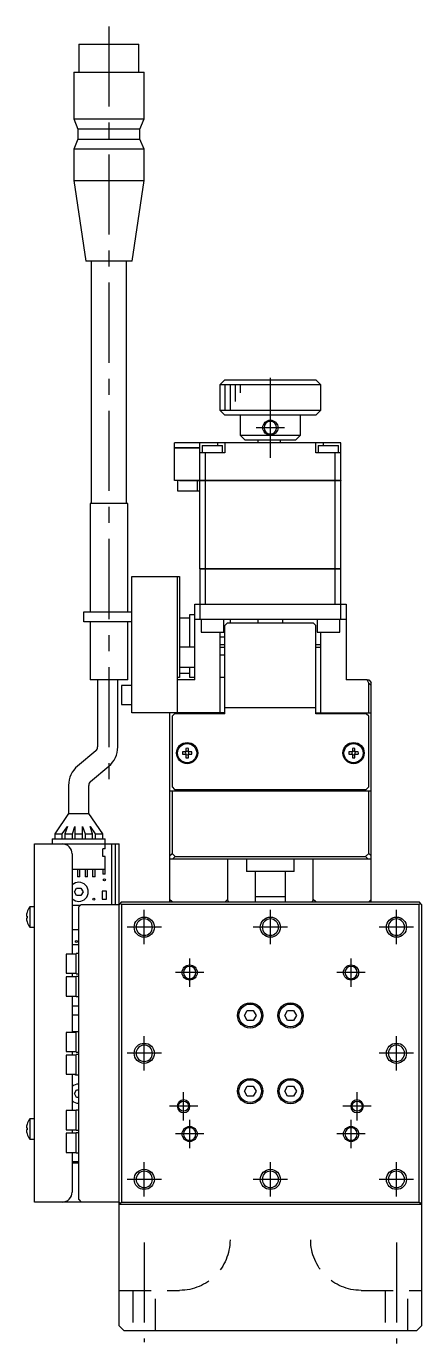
# Model space of a CAD drawing. Extents: x 0 to 759, y -8 to 648.
# Drawn here: x 287.4 to 365.8, y 7.4 to 268.6 of the extents above; entities that cross this region are included whole.
import ezdxf

# ---------------------------------------------------------------- set-up
doc = ezdxf.new("R2010")
doc.units = 0
doc.header["$LTSCALE"] = 0.5
doc.linetypes.add('CENTER', pattern=[50.8, 31.75, -6.35, 6.35, -6.35])
doc.linetypes.add('DASHED', pattern=[19.05, 12.7, -6.35])
for name, color, linetype in [('MSM_CENTER', 1, 'CENTER'), ('MSM_CONTINUOUS', 7, 'CONTINUOUS'), ('MSM_DASHED', 4, 'DASHED'), ('MSM_NARROW', 5, 'CONTINUOUS')]:
    doc.layers.add(name, color=color, linetype=linetype)

msp = doc.modelspace()

# ---------------------------------------------------------------- linework, layer by layer
at = {"layer": 'MSM_CENTER'}
for p, q in [((303.796693, 268.55), (303.796693, 117.45)), ((335.796662, 183.000012), (335.796662, 201.000012)), ((338.596684, 189), (332.996684, 189)), ((310.796693, 86.6), (310.796693, 93.4)), ((335.796693, 86.6), (335.796693, 93.4)), ((360.796693, 86.6), (360.796693, 93.4)), ((314.196693, 90), (307.396693, 90)), ((339.196693, 90), (332.396693, 90)), ((364.196693, 90), (357.396693, 90)), ((319.796693, 78.2), (319.796693, 83.8)), ((351.796693, 78.2), (351.796693, 83.8)), ((322.596693, 81), (316.996693, 81)), ((354.596693, 81), (348.996693, 81)), ((310.796693, 61.6), (310.796693, 68.4)), ((360.796693, 61.6), (360.796693, 68.4)), ((314.196693, 65), (307.396693, 65)), ((364.196693, 65), (357.396693, 65)), ((318.596693, 51.7), (318.596693, 57.3)), ((352.996693, 51.7), (352.996693, 57.3)), ((321.396693, 54.5), (315.796693, 54.5)), ((355.796693, 54.5), (350.196693, 54.5)), ((319.796693, 46.2), (319.796693, 51.8)), ((351.796693, 46.2), (351.796693, 51.8)), ((322.596693, 49), (316.996693, 49)), ((354.596693, 49), (348.996693, 49)), ((310.796693, 36.6), (310.796693, 43.4)), ((335.796693, 36.6), (335.796693, 43.4)), ((360.796693, 36.6), (360.796693, 43.4)), ((314.196693, 40), (307.396693, 40)), ((339.196693, 40), (332.396693, 40)), ((364.196693, 40), (357.396693, 40)), ((310.796693, 27.5), (310.796693, 7.734161)), ((360.796693, 27.5), (360.796693, 7.44244))]:
    msp.add_line(p, q, dxfattribs=at)
at = {"layer": 'MSM_CONTINUOUS'}
for p, q in [((297.846693, 265), (309.746693, 265)), ((297.846693, 265), (297.846693, 259.5)), ((309.746693, 259.5), (309.746693, 265)), ((296.796693, 259.5), (310.796693, 259.5)), ((296.796693, 259.5), (296.796693, 250.2)), ((310.796693, 250.2), (310.796693, 259.5)), ((296.796693, 250.2), (310.796693, 250.2)), ((296.796693, 250.2), (297.646693, 248.2)), ((309.946693, 248.2), (297.646693, 248.2)), ((297.646693, 248.2), (297.646693, 246.2)), ((309.946693, 248.2), (310.796693, 250.2)), ((309.946693, 246.2), (309.946693, 248.2)), ((297.646693, 246.2), (296.796693, 244.2)), ((297.646693, 246.2), (309.946693, 246.2)), ((310.796693, 244.2), (309.946693, 246.2)), ((310.796693, 244.2), (296.796693, 244.2)), ((296.796693, 244.2), (296.796693, 238)), ((310.796693, 238), (310.796693, 244.2)), ((296.796693, 238), (310.796693, 238)), ((296.796693, 238), (299.226693, 222)), ((308.366693, 222), (310.796693, 238)), ((308.366693, 222), (299.226693, 222)), ((300.296693, 222), (300.296693, 174)), ((307.296693, 174), (307.296693, 222)), ((326.796693, 198.5), (325.796693, 197.5)), ((326.796693, 198.5), (344.796693, 198.5)), ((345.796693, 197.5), (344.796693, 198.5)), ((345.796693, 197.5), (325.796693, 197.5)), ((325.796693, 197.5), (325.796693, 192.5)), ((345.796693, 192.5), (345.796693, 197.5)), ((325.796693, 192.5), (345.796693, 192.5)), ((325.796693, 192.5), (326.796693, 191.5)), ((344.796693, 191.5), (326.796693, 191.5)), ((329.796693, 191.5), (329.796693, 187.5)), ((341.796693, 187.5), (341.796693, 191.5)), ((344.796693, 191.5), (345.796693, 192.5)), ((316.796693, 185), (316.796693, 186)), ((349.796693, 186), (316.796693, 186)), ((321.796693, 178.5), (321.796693, 186)), ((322.296693, 185.5), (322.296693, 184)), ((322.296693, 185.5), (326.296693, 185.5)), ((325.296693, 186), (325.296693, 185.5)), ((326.296693, 184), (326.296693, 185.5)), ((326.796693, 186), (326.796693, 184)), ((330.796693, 186.5), (329.796693, 187.5)), ((329.796693, 187.5), (341.796693, 187.5)), ((340.796693, 186.5), (330.796693, 186.5)), ((333.296693, 186.5), (333.296693, 186)), ((337.796693, 186), (337.796693, 186.5)), ((341.796693, 187.5), (340.796693, 186.5)), ((344.796693, 184), (344.796693, 186)), ((345.296693, 185.5), (345.296693, 184)), ((345.296693, 185.5), (349.296693, 185.5)), ((346.296693, 186), (346.296693, 185.5)), ((349.296693, 184), (349.296693, 185.5)), ((349.796693, 178.5), (349.796693, 186)), ((316.796693, 185), (321.796693, 185)), ((316.796693, 178.5), (316.796693, 184.99)), ((321.796693, 184.99), (316.796693, 184.99)), ((316.806693, 185), (316.806693, 184.99)), ((326.796693, 184), (321.796693, 184)), ((322.95146, 178.5), (322.95146, 184)), ((349.796693, 184), (344.796693, 184)), ((348.641925, 178.5), (348.641925, 184)), ((349.796693, 178.5), (316.796693, 178.5)), ((317.396693, 178.5), (317.396693, 176.5)), ((317.796693, 178.49), (317.796693, 178.5)), ((349.796693, 178.49), (317.796693, 178.49)), ((321.296693, 178.49), (321.296693, 176.5)), ((321.796693, 161), (321.796693, 178.49)), ((321.806693, 178.5), (321.806693, 178.49)), ((322.95146, 161), (322.95146, 178.49)), ((322.955353, 178.5), (322.955353, 178.49)), ((348.638032, 178.5), (348.638032, 178.49)), ((348.641925, 161), (348.641925, 178.49)), ((349.786693, 178.5), (349.786693, 178.49)), ((349.796693, 161), (349.796693, 178.49)), ((317.396693, 176.5), (321.796693, 176.5)), ((307.546693, 174), (300.046693, 174)), ((300.046693, 174), (300.046693, 152.5)), ((307.546693, 152.5), (307.546693, 174)), ((308.296693, 132.5), (308.296693, 159.5)), ((308.296693, 159.5), (317.796693, 159.5)), ((317.296693, 159.5), (317.296693, 132.5)), ((317.796693, 159.5), (317.796693, 139.5)), ((321.796693, 161), (349.796693, 161)), ((321.796693, 160.99), (321.796693, 151)), ((349.796693, 160.99), (321.796693, 160.99)), ((321.806693, 161), (321.806693, 160.99)), ((322.95146, 154), (322.95146, 160.99)), ((322.955353, 161), (322.955353, 160.99)), ((348.638032, 161), (348.638032, 160.99)), ((348.641925, 154), (348.641925, 160.99)), ((349.786693, 161), (349.786693, 160.99)), ((349.796693, 151), (349.796693, 160.99)), ((298.796693, 150.5), (298.796693, 152.5)), ((298.796693, 152.5), (308.296693, 152.5)), ((319.796693, 145.5), (319.796693, 152)), ((319.796693, 152), (320.796693, 152)), ((320.796693, 154), (350.796693, 154)), ((320.796693, 139.000002), (320.796693, 154)), ((350.796693, 154), (350.796693, 139)), ((308.296693, 150.5), (298.796693, 150.5)), ((300.046693, 150.5), (300.046693, 139)), ((307.546693, 139), (307.546693, 150.5)), ((319.796693, 151.25), (317.796693, 151.25)), ((350.796693, 151), (320.796693, 151)), ((322.046693, 151), (322.046693, 148.5)), ((326.546693, 148.5), (326.546693, 151)), ((327.296693, 150.3), (326.796693, 149.8)), ((326.796693, 132.3), (326.796693, 149.8)), ((327.296693, 150.3), (344.296693, 150.3)), ((327.796693, 151), (327.796693, 150.3)), ((333.296693, 151), (333.296693, 150.3)), ((338.296693, 150.3), (338.296693, 151)), ((344.796693, 149.8), (344.296693, 150.3)), ((344.796693, 132.3), (344.796693, 149.8)), ((345.046693, 151), (345.046693, 148.5)), ((349.546693, 148.5), (349.546693, 151)), ((322.046693, 148.5), (326.546693, 148.5)), ((325.796693, 148.5), (325.796693, 132.3)), ((326.796693, 147.5), (325.796693, 147.5)), ((345.046693, 148.5), (349.546693, 148.5)), ((345.796693, 132.3), (345.796693, 148.5)), ((320.796693, 145.5), (317.796693, 145.5)), ((325.796693, 146), (326.796693, 146)), ((325.796693, 145.5), (326.796693, 145.5)), ((325.796693, 144), (326.796693, 144)), ((344.796693, 146), (345.796693, 146)), ((344.796693, 145.5), (345.796693, 145.5)), ((317.796693, 141.5), (320.796693, 141.5)), ((319.796693, 139.5), (319.796693, 141.5)), ((307.546693, 139), (300.046693, 139)), ((301.542026, 139), (301.542026, 125.71983)), ((305.542026, 125.71983), (305.542026, 139)), ((317.796693, 139.5), (317.296693, 139.5)), ((320.796693, 139.000002), (317.296693, 139.000002)), ((319.796693, 140.25), (317.796693, 140.25)), ((320.796693, 139.5), (319.796693, 139.5)), ((326.796693, 139.5), (325.796693, 139.5)), ((354.990506, 139.000001), (350.796693, 139)), ((355.296693, 138.387628), (354.990506, 139.000001)), ((354.990506, 139.000001), (355.296693, 139)), ((355.296693, 139), (355.796693, 138.5)), ((355.296693, 132.5), (355.296693, 138.387628)), ((355.796693, 137.887628), (355.296693, 138.387628)), ((355.796693, 95), (355.796693, 138.5)), ((306.296693, 137.9), (306.296693, 134.1)), ((308.296693, 137.9), (306.296693, 137.9)), ((306.296693, 134.1), (308.296693, 134.1)), ((344.796693, 133.5), (326.796693, 133.5)), ((326.796693, 132.5), (308.296693, 132.5)), ((315.796693, 132.5), (315.796693, 95)), ((316.796693, 132.3), (316.296693, 131.8)), ((316.296693, 131.8), (316.296693, 117.8)), ((326.796693, 132.3), (316.796693, 132.3)), ((344.796693, 132.5), (355.796693, 132.5)), ((354.796693, 132.3), (344.796693, 132.3)), ((355.296693, 131.8), (354.796693, 132.3)), ((355.296693, 117.8), (355.296693, 131.8)), ((319.056693, 125.419185), (319.056693, 124.74)), ((319.536693, 124.74), (319.536693, 125.419185)), ((352.056693, 125.419185), (352.056693, 124.74)), ((352.536693, 124.74), (352.536693, 125.419185)), ((301.184813, 124.953786), (297.582755, 121.931299)), ((319.056693, 124.74), (318.377508, 124.74)), ((318.377508, 124.26), (319.056693, 124.26)), ((319.056693, 124.26), (319.056693, 123.580816)), ((320.215877, 124.74), (319.536693, 124.74)), ((319.536693, 123.580816), (319.536693, 124.26)), ((319.536693, 124.26), (320.215877, 124.26)), ((352.056693, 124.74), (351.377508, 124.74)), ((351.377508, 124.26), (352.056693, 124.26)), ((352.056693, 124.26), (352.056693, 123.580816)), ((353.215877, 124.74), (352.536693, 124.74)), ((352.536693, 123.580816), (352.536693, 124.26)), ((352.536693, 124.26), (353.215877, 124.26)), ((300.153905, 118.867122), (303.755964, 121.889608)), ((295.796693, 118.101077), (295.796693, 112.5)), ((299.796693, 112.5), (299.796693, 118.101077)), ((316.296693, 117.8), (316.796693, 117.3)), ((354.796693, 117.3), (355.296693, 117.8)), ((315.796693, 117), (355.796693, 117)), ((316.296693, 117), (316.296693, 104.612373)), ((316.796693, 117.3), (354.796693, 117.3)), ((325.796693, 117.3), (325.796693, 117)), ((327.546693, 117), (327.546693, 117.3)), ((330.796693, 117.3), (330.796693, 117.2)), ((330.796693, 117.2), (340.796693, 117.2)), ((330.796693, 117.2), (330.996693, 117)), ((340.596693, 117), (340.796693, 117.2)), ((340.796693, 117.2), (340.796693, 117.3)), ((344.046693, 117.3), (344.046693, 117)), ((345.796693, 117), (345.796693, 117.3)), ((355.296693, 104.612373), (355.296693, 117)), ((295.796693, 112.5), (293.046693, 108.5)), ((295.796693, 112.5), (299.796693, 112.5)), ((302.546693, 108.5), (299.796693, 112.5)), ((294.546693, 108.5), (295.546693, 109.954546)), ((295.546693, 109.954546), (295.046693, 108.5)), ((296.546693, 108.5), (297.046693, 109.954546)), ((297.046693, 109.954546), (297.046693, 107.5)), ((298.546693, 109.954546), (299.046693, 108.5)), ((298.546693, 107.5), (298.546693, 109.954546)), ((300.546693, 108.5), (300.046693, 109.954546)), ((300.046693, 109.954546), (301.046693, 108.5)), ((292.546693, 107.5), (292.546693, 106.5)), ((292.546693, 107.5), (303.046693, 107.5)), ((293.046693, 108.5), (294.546693, 108.5)), ((293.046693, 108.5), (293.046693, 107.5)), ((294.546693, 107.5), (294.546693, 108.5)), ((295.046693, 108.5), (296.546693, 108.5)), ((295.046693, 108.5), (295.046693, 107.5)), ((296.546693, 107.5), (296.546693, 108.5)), ((297.046693, 108.5), (298.546693, 108.5)), ((299.046693, 108.5), (300.546693, 108.5)), ((299.046693, 108.5), (299.046693, 107.5)), ((300.546693, 107.5), (300.546693, 108.5)), ((301.046693, 108.5), (302.546693, 108.5)), ((301.046693, 108.5), (301.046693, 107.5)), ((302.546693, 107.5), (302.546693, 108.5)), ((303.046693, 105.5), (303.046693, 107.5)), ((288.996693, 35.5), (288.996693, 106.5)), ((288.996693, 106.5), (305.796693, 106.5)), ((296.496693, 104.5), (296.496693, 84.65)), ((303.046693, 105.5), (302.546693, 105.5)), ((302.546693, 104), (302.546693, 105.5)), ((304.296693, 106.5), (304.296693, 94.5)), ((304.996693, 106.5), (304.996693, 94.5)), ((305.796693, 11), (305.796693, 106.5)), ((315.796693, 104.112373), (316.296693, 104.612373)), ((316.296693, 104.612373), (316.909065, 104)), ((354.68432, 104), (355.296693, 104.612373)), ((355.296693, 104.612373), (355.796693, 104.112373)), ((303.046693, 104), (302.546693, 104)), ((303.046693, 100.5), (303.046693, 104)), ((355.796693, 103.5), (315.796693, 103.5)), ((316.909065, 104), (316.409065, 103.5)), ((316.909065, 104), (354.68432, 104)), ((327.311411, 103.5), (327.311411, 95.5)), ((331.046693, 103.5), (331.046693, 101)), ((340.546693, 101), (340.546693, 103.5)), ((344.281974, 95.5), (344.281974, 103.5)), ((355.18432, 103.5), (354.68432, 104)), ((296.496693, 101.5), (303.046693, 101.5)), ((296.546693, 100), (296.496693, 100)), ((296.546693, 100), (296.546693, 101.5)), ((297.546693, 101.5), (297.546693, 100)), ((298.046693, 100), (297.546693, 100)), ((298.046693, 100), (298.046693, 101.5)), ((299.046693, 101.5), (299.046693, 100)), ((299.546693, 100), (299.046693, 100)), ((299.546693, 100), (299.546693, 101.5)), ((300.546693, 101.5), (300.546693, 100)), ((301.046693, 100), (300.546693, 100)), ((301.046693, 100), (301.046693, 101.5)), ((302.546693, 101.5), (302.546693, 100.5)), ((303.046693, 100.5), (302.546693, 100.5)), ((340.546693, 101), (331.046693, 101)), ((332.796693, 101), (332.796693, 95)), ((338.796693, 95), (338.796693, 101)), ((296.930667, 97), (297.36368, 97.75)), ((297.36368, 96.25), (296.930667, 97)), ((297.36368, 97.75), (298.229705, 97.75)), ((298.229705, 97.75), (298.662718, 97)), ((298.662718, 97), (298.229705, 96.25)), ((303.276693, 97.14), (302.476693, 97.14)), ((302.476693, 97.14), (302.476693, 95.54)), ((303.276693, 95.54), (303.276693, 97.14)), ((288.098693, 94), (288.098693, 90)), ((288.996693, 94), (288.098693, 94)), ((296.496693, 94.345), (298.141693, 94.345)), ((298.229705, 96.25), (297.36368, 96.25)), ((298.296693, 94.5), (297.796693, 94)), ((297.796693, 36), (297.796693, 94)), ((298.296693, 94.5), (305.796693, 94.5)), ((302.476693, 95.54), (303.276693, 95.54)), ((306.296693, 95), (305.796693, 94.5)), ((306.296693, 94.5), (306.046693, 94.75)), ((306.296693, 95), (365.296693, 95)), ((365.296693, 94.5), (306.296693, 94.5)), ((306.296693, 94.5), (306.296693, 35.5)), ((316.296693, 95), (315.796693, 95.5)), ((327.311411, 95.5), (326.811411, 95)), ((327.491083, 95), (327.311411, 95.5)), ((338.796698, 96), (332.796688, 96)), ((344.281974, 95.5), (344.102302, 95)), ((344.781974, 95), (344.281974, 95.5)), ((355.796693, 95.5), (355.296693, 95)), ((365.796693, 94.5), (365.296693, 95)), ((365.546693, 94.75), (365.296693, 94.5)), ((365.296693, 35.5), (365.296693, 94.5)), ((365.796693, 94.5), (365.796693, 11)), ((287.409217, 92.2), (287.54096, 92.2)), ((287.54096, 91.8), (287.409217, 91.8)), ((287.54096, 92.95), (287.54096, 92.928709)), ((287.54096, 92.2), (287.54096, 91.8)), ((287.54096, 91.071291), (287.54096, 91.05)), ((288.098693, 90), (288.996693, 90)), ((297.796693, 89.445), (296.496693, 89.445)), ((297.796693, 86.5), (296.496693, 86.5)), ((295.296693, 84.65), (295.296693, 80.85)), ((297.296693, 84.65), (295.296693, 84.65)), ((297.296693, 80.75), (297.296693, 84.75)), ((297.796693, 84.75), (297.296693, 84.75)), ((295.296693, 80.85), (297.296693, 80.85)), ((295.296693, 80.15), (295.296693, 76.35)), ((297.296693, 80.15), (295.296693, 80.15)), ((296.496693, 80.85), (296.496693, 80.15)), ((297.296693, 80.75), (297.796693, 80.75)), ((297.296693, 76.25), (297.296693, 80.25)), ((297.796693, 80.25), (297.296693, 80.25)), ((295.296693, 76.35), (297.296693, 76.35)), ((296.496693, 76.35), (296.496693, 69.15)), ((297.296693, 76.25), (297.796693, 76.25)), ((296.496693, 74.42), (297.796693, 74.42)), ((330.641992, 72.5), (331.219342, 73.5)), ((331.219342, 73.5), (332.374043, 73.5)), ((332.374043, 73.5), (332.951393, 72.5)), ((338.641992, 72.5), (339.219342, 73.5)), ((339.219342, 73.5), (340.374043, 73.5)), ((340.374043, 73.5), (340.951393, 72.5)), ((297.796693, 72.54), (296.496693, 72.54)), ((331.219342, 71.5), (330.641992, 72.5)), ((332.374043, 71.5), (331.219342, 71.5)), ((332.951393, 72.5), (332.374043, 71.5)), ((339.219342, 71.5), (338.641992, 72.5)), ((340.374043, 71.5), (339.219342, 71.5)), ((340.951393, 72.5), (340.374043, 71.5)), ((295.296693, 69.15), (295.296693, 65.35)), ((297.296693, 69.15), (295.296693, 69.15)), ((296.496693, 69.34), (297.796693, 69.34)), ((297.296693, 65.25), (297.296693, 69.25)), ((297.796693, 69.25), (297.296693, 69.25)), ((295.296693, 65.35), (297.296693, 65.35)), ((296.496693, 65.35), (296.496693, 64.65)), ((295.296693, 64.65), (295.296693, 60.85)), ((297.296693, 64.65), (295.296693, 64.65)), ((297.296693, 65.25), (297.796693, 65.25)), ((297.296693, 60.75), (297.296693, 64.75)), ((297.796693, 64.75), (297.296693, 64.75)), ((295.296693, 60.85), (297.296693, 60.85)), ((296.496693, 60.85), (296.496693, 53.65)), ((297.296693, 60.75), (297.796693, 60.75)), ((296.930667, 57), (297.36368, 57.75)), ((297.36368, 57.75), (297.796693, 57.75)), ((330.641992, 57.5), (331.219342, 58.5)), ((331.219342, 56.5), (330.641992, 57.5)), ((331.219342, 58.5), (332.374043, 58.5)), ((332.374043, 58.5), (332.951393, 57.5)), ((332.951393, 57.5), (332.374043, 56.5)), ((338.641992, 57.5), (339.219342, 58.5)), ((339.219342, 56.5), (338.641992, 57.5)), ((339.219342, 58.5), (340.374043, 58.5)), ((340.374043, 58.5), (340.951393, 57.5)), ((340.951393, 57.5), (340.374043, 56.5)), ((297.36368, 56.25), (296.930667, 57)), ((297.796693, 56.25), (297.36368, 56.25)), ((332.374043, 56.5), (331.219342, 56.5)), ((340.374043, 56.5), (339.219342, 56.5)), ((295.296693, 53.65), (295.296693, 49.85)), ((297.296693, 53.65), (295.296693, 53.65)), ((297.296693, 49.75), (297.296693, 53.75)), ((297.796693, 53.75), (297.296693, 53.75)), ((287.409217, 50.2), (287.54096, 50.2)), ((287.54096, 49.8), (287.409217, 49.8)), ((287.54096, 50.95), (287.54096, 50.928709)), ((287.54096, 50.2), (287.54096, 49.8)), ((288.098693, 52), (288.098693, 48)), ((288.996693, 52), (288.098693, 52)), ((295.296693, 49.85), (297.296693, 49.85)), ((296.496693, 49.85), (296.496693, 49.15)), ((297.296693, 49.75), (297.796693, 49.75)), ((287.54096, 49.071291), (287.54096, 49.05)), ((288.098693, 48), (288.996693, 48)), ((295.296693, 49.15), (295.296693, 45.35)), ((297.296693, 49.15), (295.296693, 49.15)), ((297.296693, 45.25), (297.296693, 49.25)), ((297.796693, 49.25), (297.296693, 49.25)), ((295.296693, 45.35), (297.296693, 45.35)), ((296.496693, 45.35), (296.496693, 37.5)), ((297.296693, 45.25), (297.796693, 45.25)), ((297.796693, 43.5), (296.496693, 43.5)), ((297.796693, 43.2), (296.496693, 43.2)), ((305.796693, 35.5), (288.996693, 35.5)), ((297.796693, 36), (298.296693, 35.5)), ((305.796693, 35.5), (306.296693, 35)), ((365.796693, 35), (305.796693, 35)), ((306.046693, 35.25), (306.296693, 35.5)), ((306.296693, 35.5), (365.296693, 35.5)), ((365.296693, 35.5), (365.546693, 35.25)), ((365.296693, 35), (365.796693, 35.5)), ((305.796693, 11), (306.796693, 10)), ((364.796693, 10), (365.796693, 11)), ((364.796693, 10), (306.796693, 10))]:
    msp.add_line(p, q, dxfattribs=at)
at = {"layer": 'MSM_CONTINUOUS', "extrusion": (0, 0, -1)}
for centre, radius in [((-335.796684, 189), 1.2295), ((-310.796693, 90), 1.621), ((-335.796693, 90), 1.621), ((-360.796693, 90), 1.621), ((-319.796693, 81), 1.2295), ((-351.796693, 81), 1.2295), ((-310.796693, 65), 1.621), ((-360.796693, 65), 1.621), ((-319.796693, 49), 1.2295), ((-351.796693, 49), 1.2295), ((-310.796693, 40), 1.621), ((-335.796693, 40), 1.621), ((-360.796693, 40), 1.621)]:
    msp.add_circle(centre, radius, dxfattribs=at)
at = {"layer": 'MSM_CONTINUOUS'}
for centre, radius in [((319.296693, 124.5), 2.1), ((319.296693, 124.5), 1.9), ((352.296693, 124.5), 2.1), ((352.296693, 124.5), 1.9), ((302.876693, 99.3563), 0.2), ((300.796693, 95.54), 0.2), ((297.326693, 87.1325), 0.2), ((331.796693, 72.5), 2.5), ((331.796693, 72.5), 2.25), ((339.796693, 72.5), 2.5), ((339.796693, 72.5), 2.25), ((331.796693, 57.5), 2.5), ((331.796693, 57.5), 2.25), ((339.796693, 57.5), 2.5), ((339.796693, 57.5), 2.25), ((318.596693, 54.5), 1.0065), ((352.996693, 54.5), 1.0065)]:
    msp.add_circle(centre, radius, dxfattribs=at)
for centre, radius, start, end in [((300.542026, 125.71983), 1, 310, 0), ((300.542026, 125.71983), 5, 310, 0), ((319.296693, 124.5), 0.95, 75.36671, 104.63329), ((352.296693, 124.5), 0.95, 75.36671, 104.63329), ((319.296693, 124.5), 0.95, 165.36671, 194.63329), ((319.296693, 124.5), 0.364721, 138.849633, 221.150367), ((319.296693, 124.5), 0.364721, 48.849633, 131.150367), ((319.296693, 124.5), 0.364721, 228.849633, 311.150367), ((319.296693, 124.5), 0.95, 255.36671, 284.63329), ((319.296693, 124.5), 0.364721, 318.849633, 41.150367), ((319.296693, 124.5), 0.95, 345.36671, 14.63329), ((352.296693, 124.5), 0.95, 165.36671, 194.63329), ((352.296693, 124.5), 0.364721, 138.849633, 221.150367), ((352.296693, 124.5), 0.364721, 48.849633, 131.150367), ((352.296693, 124.5), 0.364721, 228.849633, 311.150367), ((352.296693, 124.5), 0.95, 255.36671, 284.63329), ((352.296693, 124.5), 0.364721, 318.849633, 41.150367), ((352.296693, 124.5), 0.95, 345.36671, 14.63329), ((300.796693, 118.101077), 5, 130, 180), ((300.796693, 118.101077), 1, 130, 180), ((294.496693, 104.5), 2, 0, 90), ((297.796693, 97), 1.9, 226.826449, 133.17353675), ((290.596693, 92), 3.2, 141.317813, 162.729995), ((290.596693, 92), 3.193744, 163.094742, 176.40965), ((290.596693, 92), 3.193744, 183.59035, 196.905258), ((290.596693, 92), 3.2, 197.270005, 218.682187), ((297.161693, 60.945), 0.2, 208.35935, 312.45415), ((297.796693, 57), 1.9, 90, 133.173551), ((297.796693, 57), 1.9, 226.826449, 269.99994), ((290.596693, 50), 3.193744, 163.094742, 176.40965), ((290.596693, 50), 3.193744, 183.59035, 196.905258), ((290.596693, 50), 3.2, 141.317813, 162.729995), ((290.596693, 50), 3.2, 197.270005, 218.682187), ((294.496693, 37.5), 2, 270, 0)]:
    msp.add_arc(centre, radius, start, end, dxfattribs=at)
at = {"layer": 'MSM_DASHED'}
for p, q in [((305.796693, 18), (317.796693, 18)), ((308.546693, 18), (308.546693, 10)), ((313.046693, 10), (313.046693, 18)), ((353.796693, 18), (365.796693, 18)), ((358.546693, 18), (358.546693, 10)), ((363.046693, 10), (363.046693, 18))]:
    msp.add_line(p, q, dxfattribs=at)
at = {"layer": 'MSM_DASHED', "extrusion": (0, 0, -1)}
for centre, start, end in [((-317.796693, 28), 180, 270), ((-353.796693, 28), 270, 0)]:
    msp.add_arc(centre, 10, start, end, dxfattribs=at)
at = {"layer": 'MSM_NARROW'}
for p, q in [((326.796693, 197.5), (326.796693, 192.5)), ((327.796693, 197.5), (327.796693, 192.5)), ((328.796693, 197.5), (328.796693, 194.2)), ((329.796693, 197.5), (329.796693, 195.9))]:
    msp.add_line(p, q, dxfattribs=at)
for centre, radius in [((335.796684, 189), 1.5), ((310.796693, 90), 2), ((335.796693, 90), 2), ((360.796693, 90), 2), ((319.796693, 81), 1.5), ((351.796693, 81), 1.5), ((310.796693, 65), 2), ((360.796693, 65), 2), ((319.796693, 49), 1.5), ((351.796693, 49), 1.5), ((310.796693, 40), 2), ((335.796693, 40), 2), ((360.796693, 40), 2)]:
    msp.add_circle(centre, radius, dxfattribs=at)
at = {"layer": 'MSM_NARROW', "extrusion": (0, 0, -1)}
for centre in [(-318.596693, 54.5), (-352.996693, 54.5)]:
    msp.add_circle(centre, 1.25, dxfattribs=at)

doc.saveas('drawing.dxf')
